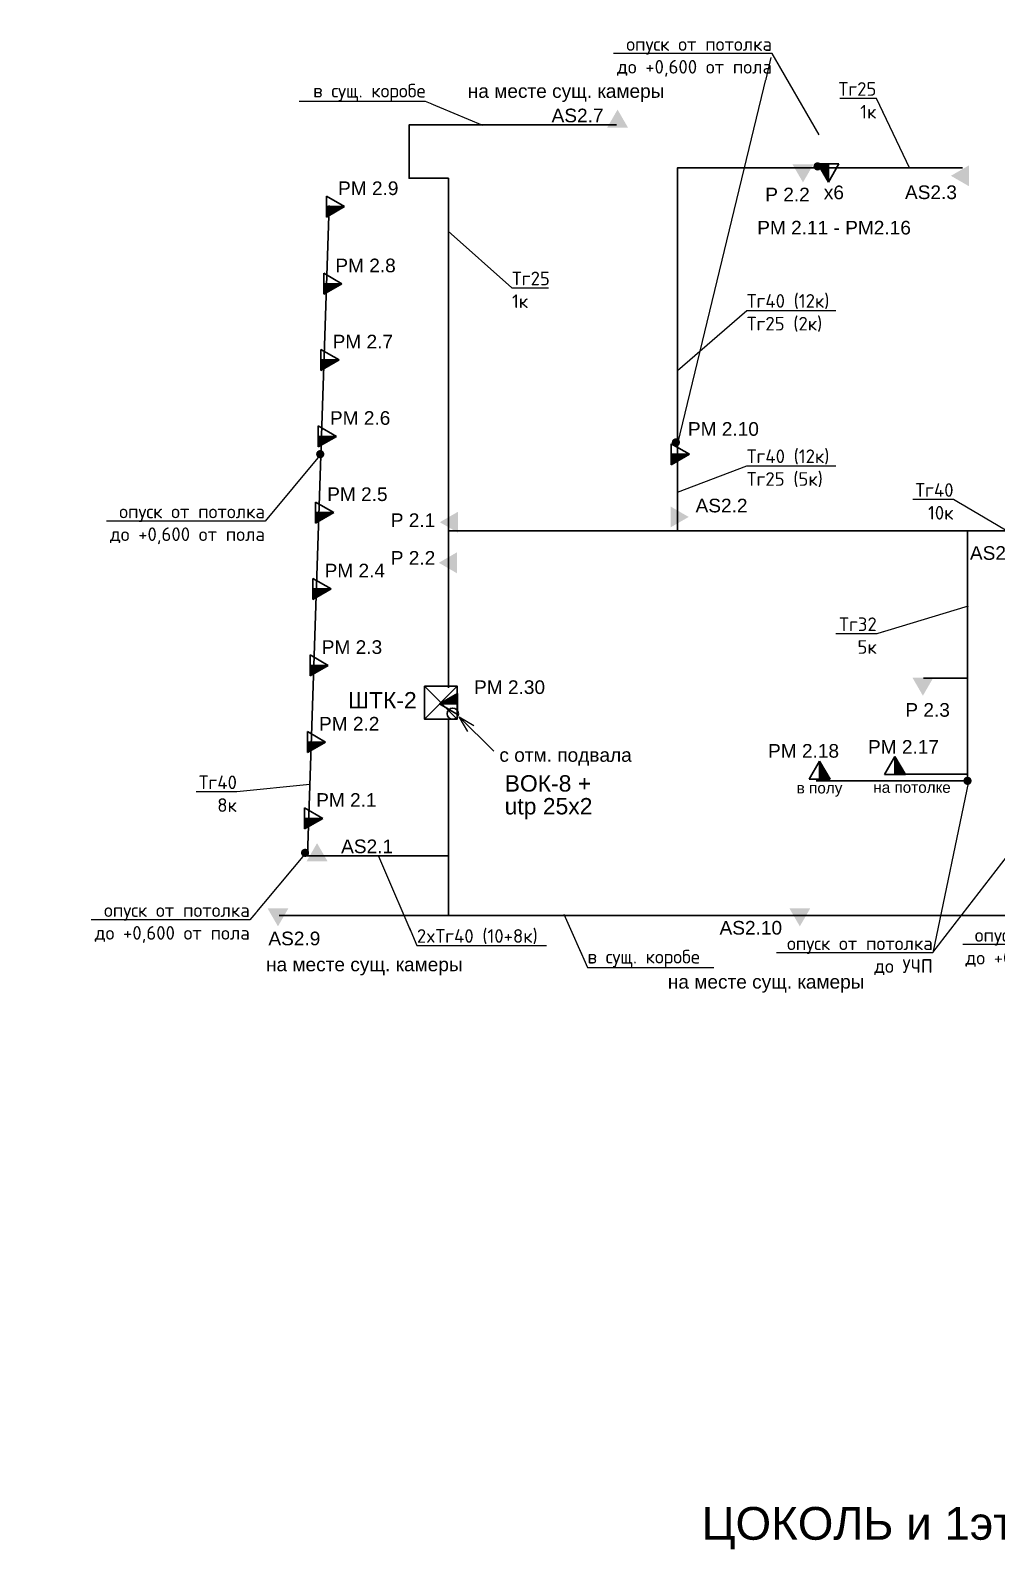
# Model space of a CAD drawing. Header units: millimetres. Extents: x -27047 to 133440, y -13043 to 16095.
# Drawn here: x 63752 to 81448, y -11737 to 16095 of the extents above; entities that cross this region are included whole.
import ezdxf
from ezdxf import colors
from ezdxf.entities.mleader import LeaderData, LeaderLine
from ezdxf.math import Vec2, Vec3

# ---------------------------------------------------------------- set-up
doc = ezdxf.new("R2010")
doc.units = ezdxf.units.MM
doc.layers.add('_непечать', color=5, linetype='Continuous', plot=False)
doc.layers.add('_СКС', color=6, linetype='Continuous')
doc.layers.add('_СКС трасса', color=6, linetype='Continuous', lineweight=30)
doc.styles.add('ISOCPEUR', font='isocpeur.ttf', dxfattribs={"height": 250})
doc.styles.get("Standard").update_dxf_attribs({"font": 'arial.ttf'})
doc.dimstyles.new('ISO-25', dxfattribs={"dimtxt": 2.5, "dimasz": 2.5, "dimexe": 1.25, "dimexo": 0.625, "dimtad": 1, "dimtxsty": 'Standard', "dimcen": 2.5, "dimadec": 0, "dimazin": 0, "dimtfac": 1, "dimtmove": 0, "dimatfit": 3, "dimfxl": 1, "dimarcsym": 0})

# ---------------------------------------------------------------- blocks, each defined once
blk = doc.blocks.new('sks1')
at = {"layer": '_СКС'}
h = blk.add_hatch(color=150, dxfattribs=at)
h.dxf.hatch_style = 1
h.paths.add_polyline_path([(-0.1151990099791043, -0.7485228921834866), (-2.039952906926472, -4.081899284607666), (1.809212677761836, -4.082096859184698)])
blk = doc.blocks.new('sks3')
at = {"layer": '_СКС'}
h = blk.add_hatch(color=6, dxfattribs=at)
h.dxf.hatch_style = 1
h.paths.add_polyline_path([(0.04795374247939392, -0.7508990589060544), (0.04608453439991322, -4.083727402572833), (1.972365430220334, -4.084473025907267)])
at = {"layer": '_СКС', "lineweight": 30}
for p, q in [((-1.880423475915756, -4.083727402572833), (0.04793256054214297, -0.7509189603777655)), ((0.04793256054214297, -0.7509189603777655), (0.04608453439991322, -4.083727402572833)), ((0.04793256054214297, -0.7509189603777655), (1.972592544715582, -4.083727402572833)), ((1.972592544715582, -4.083727402572833), (-1.880423475915756, -4.083727402572833))]:
    blk.add_line(p, q, dxfattribs=at)
blk = doc.blocks.new('sks2')
at = {"layer": '_СКС'}
h = blk.add_hatch(color=1, dxfattribs=at)
h.dxf.hatch_style = 1
h.paths.add_polyline_path([(-0.1121099212999148, -0.7500827182481457), (-2.036863818247283, -4.083459110672325), (1.812301766441025, -4.083656685249357)])
blk = doc.blocks.new('sks4')
at = {"layer": '_СКС'}
h = blk.add_hatch(color=86, dxfattribs=at)
h.dxf.hatch_style = 1
h.paths.add_polyline_path([(-4.332938257872229, 333.888701115241), (-196.808327952609, 0.5510618728230838), (188.1082305162217, 0.5313044151207578)])

msp = doc.modelspace()

# ---------------------------------------------------------------- linework, layer by layer
at = {"color": 6, "lineweight": 30}
for p, q in [((71568.84209897183, 3478.340363586671), (70968.84209897183, 4078.340363586671)), ((70968.84209897183, 3478.340363586671), (71568.84209897183, 4078.340363586671))]:
    msp.add_line(p, q, dxfattribs=at)
msp.add_lwpolyline([(70968.84209897183, 4078.340363586671), (71568.84209897183, 4078.340363586671), (71568.84209897183, 3478.340363586671), (70968.84209897183, 3478.340363586671)], close=True, dxfattribs=at)
at = {"layer": '_СКС', "color": 1, "const_width": 75}
for points in [[(78131.40714287054, 13602.66679543446, 1), (78206.40714287054, 13602.66679543446, 1)], [(75536.5229446654, 8546.776168559969, 1), (75611.5229446654, 8546.776168559969, 1)], [(80877.8010404337, 2347.112966751069, 1), (80952.8010404337, 2347.112966751069, 1)]]:
    msp.add_lwpolyline(points, format="xyb", close=True, dxfattribs=at)
at = {"layer": '_СКС трасса'}
for p, q in [((80108.4639425443, 4227.226696957136), (80915.3010404337, 4227.226696957136)), ((79584.3370827628, 2470.069226553547), (80915.3010404337, 2470.069226553547))]:
    msp.add_line(p, q, dxfattribs=at)
for points in [[(71406.49513929524, 4052.371627370943), (71406.49513929524, 6927.487181779288), (75603.8017194285, 6927.487181779288), (75603.8017194285, 13578.80695060376), (80820.54431701638, 13578.80695060376)], [(71406.49513929524, 4052.371627370943), (71406.49513929524, 6927.487181779288), (82025.46978108975, 6927.487181779288), (82025.46978108975, 13485.56564073148), (87522.8009971563, 13485.56564073148)], [(71408.67901627411, 3477.10516164414), (71408.67901627411, 970.7856112368463), (68824.45037459204, 970.7856112368463), (69224.92087321944, 12887.96723619752)], [(80915.3010404337, 6927.487181779288), (80915.3010404337, 4148.825711578218), (80915.3010404337, 4148.825711578218), (80915.3010404337, 2347.112966751069), (78144.56952435011, 2347.112966751069)]]:
    msp.add_lwpolyline(points, dxfattribs=at)
at = {"layer": '_СКС трасса', "color": 4}
msp.add_circle((71487.1032140769, 3576.794113576063), 102.8025601338642, dxfattribs=at)

# ---------------------------------------------------------------- block references
at = {"layer": '_СКС'}
for name, p, xscale, yscale, zscale, rotation in [('sks2', (77890.22143755955, 13234.07837146068), 100, 100, 100, 180), ('sks1', (80991.58732493238, 13682.16662097409), 99.99999999999997, 99.99999999999997, 99.99999999999997, 330.0191191523537), ('sks3', (69581.70030891696, 12871.38624139256, 0.05738205249696078), 100, 100, 100, 270), ('sks3', (69531.92001426719, 11456.97075911842, 0.05738205249696078), 100, 100, 100, 270), ('sks3', (69482.33894119108, 10062.27843522488, 0.05738205249696078), 100, 100, 100, 270), ('sks3', (75898.26423258158, 8335.165550932323, 0.05738205249696078), 100, 100, 100, 270), ('sks2', (71175.87869004348, 7095.824846174597), 100, 100, 100, 89.99999999999999), ('sks1', (75428.08571778217, 6929.555442685005), 99.99999999999996, 99.99999999999996, 99.99999999999996, 150.0191191523537), ('sks3', (69335.44518838344, 5867.143277714471, 0.05738205249696078), 100, 100, 100, 270), ('sks3', (69283.08442531816, 4465.640482285851, 0.05738205249696078), 100, 100, 100, 270), ('sks2', (80086.65575893057, 3830.915060095795), 100, 100, 100, 180), ('sks3', (71167.01042132781, 3751.619555891288), 100, 100, 100, 90), ('sks3', (69232.36998541512, 3061.579487250279, 0.05738205249696078), 100, 100, 100, 270)]:
    msp.add_blockref(name, p, dxfattribs=dict(at, xscale=xscale, yscale=yscale, zscale=zscale, rotation=rotation))
at = {"layer": '_СКС', "rotation": 90}
msp.add_blockref('sks4', (71565.79559685179, 6345.830890867394), dxfattribs=at)

# ---------------------------------------------------------------- texts
at = {"layer": '_непечать', "color": 150}
msp.add_text('ЦОКОЛЬ и 1эт - натяжной потолок, в гофре. Опуск в ПВХ', height=600, dxfattribs=at).set_placement((76046.42564034264, -11555.58695517525))
at = {"layer": '_СКС'}
for s, height, p in [('РМ 2.9', 250, (69386.70234657114, 13077.66338489094)), ('x6', 250, (78283.3626276014, 13001.46948574058)), ('РМ 2.11 - РМ2.16', 250, (77063.6412276642, 12355.66108722705)), ('РМ 2.8', 250, (69336.92205192137, 11663.2479026168)), ('РМ 2.7', 250, (69287.34097884526, 10268.55557872326)), ('РМ 2.6', 250, (69237.93951892026, 8868.747767142544)), ('РМ 2.10', 250, (75794.19676354859, 8668.054543368897)), ('РМ 2.5', 250, (69187.50900897675, 7473.082844289253)), ('РМ 2.4', 250, (69140.44722603762, 6073.420421212853)), ('РМ 2.3', 250, (69088.08646297234, 4671.917625784234)), ('РМ 2.30', 250, (71877.37244617846, 3937.969203328918)), ('ШТК-2', 300, (69569.75890663965, 3673.412169308838)), ('РМ 2.2', 250, (69037.3720230693, 3267.856630748662)), ('РМ 2.17', 250, (79092.24929561076, 2843.57289466486)), ('РМ 2.18', 250, (77261.73456733354, 2771.145550813701)), ('в полу', 200, (77787.6284570269, 2116.178294203157)), ('на потолке', 200, (79189.6948998904, 2127.478777998302)), ('РМ 2.1', 250, (68985.79324389773, 1871.022674937616))]:
    msp.add_text(s, height=height, dxfattribs=at).set_placement(p)
at = {"layer": '_СКС', "color": 1}
for s, p in [('Р 2.2', (77210.43435930915, 12962.88266488034)), ('Р 2.1', (70351.81400053081, 6996.836488380475)), ('Р 2.3', (79776.34050554305, 3521.232767150039))]:
    msp.add_text(s, height=250, dxfattribs=at).set_placement(p)
at = {"layer": '_СКС', "color": 150}
for s, p in [('AS2.3', (79769.62202363694, 13003.94748307078)), ('AS2.2', (75934.5368539227, 7264.625015743135)), ('AS2.4', (80959.470719047, 6395.593741895515)), ('AS2.1', (69442.76773860096, 1021.578620029613)), ('на месте сущ. камеры', (68066.83740438183, -1141.510283090174))]:
    msp.add_text(s, height=250, dxfattribs=at).set_placement(p)
at = {"layer": '_СКС', "color": 86}
msp.add_text('Р 2.2', height=250, dxfattribs=at).set_placement((70351.81400053081, 6306.231865869398))
at = {"layer": '_СКС', "color": 4}
for s, p in [('ВОК-8 +', (72438.09192324965, 2150.21449980652)), ('utp 25x2', (72438.09192324965, 1732.046169542708))]:
    msp.add_text(s, height=300, dxfattribs=at).set_placement(p)
at = {"layer": '_СКС трасса', "color": 4}
msp.add_text('с отм. подвала', height=250, dxfattribs=at).set_placement((72341.32145416389, 2696.018039908506))

# ---------------------------------------------------------------- leaders
at = {"layer": '_СКС', "color": 1}
ml = msp.add_multileader_mtext('Standard', dxfattribs=at)
ml.set_content('опуск от потолка\\Pдо +0,600 от пола', color=1, style='ISOCPEUR')
ml.set_leader_properties()
ml.build(insert=Vec2(0, 0))
ml.multileader.update_dxf_attribs({"text_left_attachment_type": 6, "text_right_attachment_type": 6, "dogleg_length": 0, "arrow_head_size": 0.8})
ctx = ml.context
ctx.base_point, ctx.char_height, ctx.arrow_head_size, ctx.landing_gap_size, ctx.plane_origin, ctx.plane_x_axis, ctx.plane_y_axis = Vec3(74498.02460981488, 15669.59387339755), 250, 0.8, 0.4, Vec3(96047.12919625238, 13171.05826806724), Vec3(0.9999999996621628, -2.599374085431353e-05), Vec3(2.599374085431353e-05, 0.9999999996621628)
ctx.left_attachment, ctx.right_attachment, ctx.text_align_type = 6, 6, 2
notes = []
notes.append((ctx, [(1, (1, 1, 0), (77336.324608856, 15669.52009536289), (-0.9999999996621628, 2.599374085431353e-05), 0, [(0, [(78198.5710131788, 14181.69154053941)], 0, [])])]))
ctx.mtext.insert, ctx.mtext.text_direction, ctx.mtext.rotation, ctx.mtext.width, ctx.mtext.defined_height, ctx.mtext.alignment, ctx.mtext.flow_direction = Vec3(77335.93240697839, 15969.52010565903), Vec3(0.9999999996621628, -2.599374085431353e-05), 6.283159313438729, 3894.389389763729, 165.7694360820859, 3, 5
ctx.mtext.has_bg_fill, ctx.mtext.bg_color, ctx.mtext.bg_scale_factor, ctx.mtext.bg_transparency, ctx.mtext.use_window_bg_color = 1, -1027028792, 1.5, 0, 1
at = {"layer": '_СКС трасса', "color": 4}
msp.add_leader([(71603.50307142666, 3518.16585036584), (72237.52372477572, 2887.984953429594)], dimstyle='ISO-25', override={"dimasz": 300, "dimgap": 0.625, "dimtad": 0, "dimldrblk": 'Open30'}, dxfattribs=at)
for ctx, leaders in notes:
    for number, flags, end, landing, length, lines in leaders:
        leader = LeaderData()
        leader.index, (leader.has_last_leader_line, leader.has_dogleg_vector, leader.attachment_direction) = number, flags
        leader.last_leader_point, leader.dogleg_vector, leader.dogleg_length = Vec3(end), Vec3(landing), length
        for number, points, colour, breaks in lines:
            line = LeaderLine()
            line.index, line.vertices, line.color, line.breaks = number, Vec3.list(points), colors.encode_raw_color(colour), breaks
            leader.lines.append(line)
        ctx.leaders.append(leader)

# ---------------------------------------------------------------- next in the draw order: linework, layer by layer
at = {"layer": '_СКС', "color": 1}
msp.add_line((75607.82851399673, 8525.077017889242), (77321.44754354056, 15595.43877143896), dxfattribs=at)
at = {"layer": '_СКС трасса'}
msp.add_lwpolyline([(71406.49513929524, 6927.487181779288), (71406.49513929524, 13385.42769482578), (70687.05894046812, 13385.42769482578), (70687.05894046812, 14364.30777803957), (74488.2212157154, 14364.30777803957)], dxfattribs=at)

# ---------------------------------------------------------------- next in the draw order: block references
at = {"layer": '_СКС', "xscale": 100, "yscale": 100, "zscale": 100}
msp.add_blockref('sks1', (74517.3454442562, 14718.79750315707), dxfattribs=at)

# ---------------------------------------------------------------- next in the draw order: texts
at = {"layer": '_СКС', "color": 150}
msp.add_text('AS2.7', height=250, dxfattribs=at).set_placement((73297.65899252548, 14410.79153062141))

# ---------------------------------------------------------------- next in the draw order: leaders
at = {"layer": '_СКС'}
ml = msp.add_multileader_mtext('Standard', dxfattribs=at)
ml.set_content('Тг25\\P1к', color=256, style='ISOCPEUR')
ml.set_leader_properties()
ml.build(insert=Vec2(0, 0))
ml.multileader.update_dxf_attribs({"text_left_attachment_type": 6, "text_right_attachment_type": 6, "dogleg_length": 0, "arrow_head_size": 0.8})
ctx = ml.context
ctx.base_point, ctx.char_height, ctx.arrow_head_size, ctx.landing_gap_size, ctx.plane_origin, ctx.plane_x_axis, ctx.plane_y_axis = Vec3(78570.58481533529, 14846.44476622745), 250, 0.8, 0.4, Vec3(100119.6894017728, 12347.90916089713), Vec3(0.9999999996621628, -2.599374085431353e-05), Vec3(2.599374085431353e-05, 0.9999999996621628)
ctx.left_attachment, ctx.right_attachment, ctx.text_align_type = 6, 6, 2
notes = []
notes.append((ctx, [(1, (1, 1, 0), (79246.38481510697, 14846.42719965738), (-0.9999999996621628, 2.599374085431353e-05), 0, [(0, [(79856.8118319363, 13560.99451960009)], 0, [])])]))
ctx.mtext.insert, ctx.mtext.text_direction, ctx.mtext.rotation, ctx.mtext.width, ctx.mtext.defined_height, ctx.mtext.alignment, ctx.mtext.flow_direction = Vec3(79245.99261322936, 15146.42720995352), Vec3(0.9999999996621628, -2.599374085431353e-05), 6.283159313438729, 664.2262184897099, 165.8650653385887, 3, 5
ctx.mtext.has_bg_fill, ctx.mtext.bg_color, ctx.mtext.bg_scale_factor, ctx.mtext.bg_transparency, ctx.mtext.use_window_bg_color = 1, -1027028792, 1.5, 0, 1
at = {"layer": '_СКС', "color": 1}
ml = msp.add_multileader_mtext('Standard', dxfattribs=at)
ml.set_content('опуск от потолка\\Pдо +0,600 от пола', color=1, style='ISOCPEUR')
ml.set_leader_properties()
ml.build(insert=Vec2(0, 0))
ml.multileader.update_dxf_attribs({"text_left_attachment_type": 6, "text_right_attachment_type": 6, "dogleg_length": 0, "arrow_head_size": 0.8})
ctx = ml.context
ctx.base_point, ctx.char_height, ctx.arrow_head_size, ctx.landing_gap_size, ctx.plane_origin, ctx.plane_x_axis, ctx.plane_y_axis = Vec3(65211.16615750566, 7106.738891846492), 250, 0.8, 0.4, Vec3(86760.27074394317, 4608.203286516175), Vec3(0.9999999996621628, -2.599374085431353e-05), Vec3(2.599374085431353e-05, 0.9999999996621628)
ctx.left_attachment, ctx.right_attachment, ctx.text_align_type = 6, 6, 2
notes.append((ctx, [(1, (1, 1, 0), (68049.46615654678, 7106.665113811825), (-0.9999999996621628, 2.599374085431353e-05), 0, [(0, [(69080.31286261708, 8337.283281858254)], 0, [])])]))
ctx.mtext.insert, ctx.mtext.text_direction, ctx.mtext.rotation, ctx.mtext.width, ctx.mtext.defined_height, ctx.mtext.alignment, ctx.mtext.flow_direction = Vec3(68049.07395466918, 7406.66512410797), Vec3(0.9999999996621628, -2.599374085431353e-05), 6.283159313438729, 3894.389389763729, 165.7694360820859, 3, 5
ctx.mtext.has_bg_fill, ctx.mtext.bg_color, ctx.mtext.bg_scale_factor, ctx.mtext.bg_transparency, ctx.mtext.use_window_bg_color = 1, -1027028792, 1.5, 0, 1
at = {"layer": '_СКС'}
ml = msp.add_multileader_mtext('Standard', dxfattribs=at)
ml.set_content('Тг40\\P10к', color=256, style='ISOCPEUR')
ml.set_leader_properties()
ml.build(insert=Vec2(0, 0))
ml.multileader.update_dxf_attribs({"text_left_attachment_type": 6, "text_right_attachment_type": 6, "dogleg_length": 0, "arrow_head_size": 0.8})
ctx = ml.context
ctx.base_point, ctx.char_height, ctx.arrow_head_size, ctx.landing_gap_size, ctx.plane_origin, ctx.plane_x_axis, ctx.plane_y_axis = Vec3(79958.49952913579, 7499.46170590995), 250, 0.8, 0.4, Vec3(100807.6037075918, 4985.239822457131), Vec3(0.9999999996621628, -2.599374085431353e-05), Vec3(2.599374085431353e-05, 0.9999999996621628)
ctx.left_attachment, ctx.right_attachment, ctx.text_align_type = 6, 6, 2
notes.append((ctx, [(1, (1, 1, 0), (80659.29952889904, 7499.44348949636), (-0.9999999996621628, 2.599374085431353e-05), 0, [(0, [(82065.58594165312, 6666.940999727172)], 0, [])])]))
ctx.mtext.insert, ctx.mtext.text_direction, ctx.mtext.rotation, ctx.mtext.width, ctx.mtext.defined_height, ctx.mtext.alignment, ctx.mtext.flow_direction = Vec3(80658.90732702143, 7799.443499792505), Vec3(0.9999999996621628, -2.599374085431353e-05), 6.283159313438729, 1069.225639605262, 181.5695390849948, 3, 5
ctx.mtext.has_bg_fill, ctx.mtext.bg_color, ctx.mtext.bg_scale_factor, ctx.mtext.bg_transparency, ctx.mtext.use_window_bg_color = 1, -1027028792, 1.5, 0, 1
ml = msp.add_multileader_mtext('Standard', dxfattribs=at)
ml.set_content('Тг40\\P8к', color=256, style='ISOCPEUR')
ml.set_leader_properties()
ml.build(insert=Vec2(0, 0))
ml.multileader.update_dxf_attribs({"text_left_attachment_type": 6, "text_right_attachment_type": 6, "dogleg_length": 0, "arrow_head_size": 0.8})
ctx = ml.context
ctx.base_point, ctx.char_height, ctx.arrow_head_size, ctx.landing_gap_size, ctx.plane_origin, ctx.plane_x_axis, ctx.plane_y_axis = Vec3(66833.96411541224, 2144.587952206125), 250, 0.8, 0.4, Vec3(87683.06829435658, -369.6151435545826), Vec3(0.9999999996621628, -2.599374085431353e-05), Vec3(2.599374085431353e-05, 0.9999999996621628)
ctx.left_attachment, ctx.right_attachment, ctx.text_align_type = 6, 6, 2
notes.append((ctx, [(1, (1, 1, 0), (67534.76411517548, 2144.569735792534), (-0.9999999996621628, 2.599374085431353e-05), 0, [(0, [(68867.5796998188, 2279.651347323495)], 0, [])])]))
ctx.mtext.insert, ctx.mtext.text_direction, ctx.mtext.rotation, ctx.mtext.width, ctx.mtext.defined_height, ctx.mtext.alignment, ctx.mtext.flow_direction = Vec3(67534.37191329787, 2444.569746088679), Vec3(0.9999999996621628, -2.599374085431353e-05), 6.283159313438729, 1501.131252449878, 181.5507513928754, 3, 5
ctx.mtext.has_bg_fill, ctx.mtext.bg_color, ctx.mtext.bg_scale_factor, ctx.mtext.bg_transparency, ctx.mtext.use_window_bg_color = 1, -1027028792, 1.5, 0, 1
at = {"layer": '_СКС', "color": 1}
ml = msp.add_multileader_mtext('Standard', dxfattribs=at)
ml.set_content('опуск от потолка\\Pдо УЧП', color=1, style='ISOCPEUR')
ml.set_leader_properties()
ml.build(insert=Vec2(0, 0))
ml.multileader.update_dxf_attribs({"text_left_attachment_type": 6, "text_right_attachment_type": 6, "dogleg_length": 0, "arrow_head_size": 0.8})
ctx = ml.context
ctx.base_point, ctx.char_height, ctx.arrow_head_size, ctx.landing_gap_size, ctx.plane_origin, ctx.plane_x_axis, ctx.plane_y_axis = Vec3(77480.2099637243, -804.6767551589468), 250, 0.8, 0.4, Vec3(99029.31563144342, -3261.614592419644), Vec3(0.9999999996621628, -2.599374085431353e-05), Vec3(2.599374085431353e-05, 0.9999999996621628)
ctx.left_attachment, ctx.right_attachment, ctx.text_align_type = 6, 6, 2
notes.append((ctx, [(1, (1, 1, 0), (80281.00996277807, -804.7495584283315), (-0.9999999996621628, 2.599374085431353e-05), 0, [(0, [(80934.48738851654, 2336.388090961264)], 0, [])])]))
ctx.mtext.insert, ctx.mtext.text_direction, ctx.mtext.rotation, ctx.mtext.width, ctx.mtext.defined_height, ctx.mtext.alignment, ctx.mtext.flow_direction = Vec3(80280.61776090047, -504.7495481321863), Vec3(0.9999999996621628, -2.599374085431353e-05), 6.283159313438729, 2836.142789452273, 124.1716679984115, 3, 5
ctx.mtext.has_bg_fill, ctx.mtext.bg_color, ctx.mtext.bg_scale_factor, ctx.mtext.bg_transparency, ctx.mtext.use_window_bg_color = 1, -1027028792, 1.5, 0, 1
ml = msp.add_multileader_mtext('Standard', dxfattribs=at)
ml.set_content('опуск от потолка\\Pдо +0,600 от пола', color=1, style='ISOCPEUR')
ml.set_leader_properties()
ml.build(insert=Vec2(0, 0))
ml.multileader.update_dxf_attribs({"text_left_attachment_type": 6, "text_right_attachment_type": 6, "dogleg_length": 0, "arrow_head_size": 0.8})
ctx = ml.context
ctx.base_point, ctx.char_height, ctx.arrow_head_size, ctx.landing_gap_size, ctx.plane_origin, ctx.plane_x_axis, ctx.plane_y_axis = Vec3(64933.34083738302, -196.6477902731362), 250, 0.8, 0.4, Vec3(86482.44542382052, -2695.183395603453), Vec3(0.9999999996621628, -2.599374085431353e-05), Vec3(2.599374085431353e-05, 0.9999999996621628)
ctx.left_attachment, ctx.right_attachment, ctx.text_align_type = 6, 6, 2
notes.append((ctx, [(1, (1, 1, 0), (67771.64083642414, -196.721568307803), (-0.9999999996621628, 2.599374085431353e-05), 0, [(0, [(68802.48754249443, 1033.896599738626)], 0, [])])]))
ctx.mtext.insert, ctx.mtext.text_direction, ctx.mtext.rotation, ctx.mtext.width, ctx.mtext.defined_height, ctx.mtext.alignment, ctx.mtext.flow_direction = Vec3(67771.24863454653, 103.2784419883423), Vec3(0.9999999996621628, -2.599374085431353e-05), 6.283159313438729, 3894.389389763729, 165.7694360820859, 3, 5
ctx.mtext.has_bg_fill, ctx.mtext.bg_color, ctx.mtext.bg_scale_factor, ctx.mtext.bg_transparency, ctx.mtext.use_window_bg_color = 1, -1027028792, 1.5, 0, 1
at = {"layer": '_СКС'}
ml = msp.add_multileader_mtext('Standard', dxfattribs=at)
ml.set_content('2xТг40 (10+8к)', color=256, style='ISOCPEUR')
ml.set_leader_properties()
ml.build(insert=Vec2(0, 0))
ml.multileader.update_dxf_attribs({"text_left_attachment_type": 6, "text_right_attachment_type": 6, "dogleg_length": 0, "arrow_head_size": 0.8})
ctx = ml.context
ctx.base_point, ctx.char_height, ctx.arrow_head_size, ctx.landing_gap_size, ctx.plane_origin, ctx.plane_x_axis, ctx.plane_y_axis = Vec3(70829.43853574636, -670.221045963146), 250, 0.8, 0.4, Vec3(92378.54312218388, -3168.756651293464), Vec3(0.9999999996621628, -2.599374085431353e-05), Vec3(2.599374085431353e-05, 0.9999999996621628)
ctx.left_attachment, ctx.right_attachment = 6, 6
notes.append((ctx, [(0, (1, 1, 0), (70829.43853574636, -670.221045963146), (0.9999999996621628, -2.599374085431353e-05), 0, [(0, [(70130.0799476821, 968.2150092323427)], 0, [])])]))
ctx.mtext.insert, ctx.mtext.text_direction, ctx.mtext.rotation, ctx.mtext.width, ctx.mtext.defined_height, ctx.mtext.flow_direction = Vec3(70829.84633386848, -370.2210564619935), Vec3(0.9999999996621628, -2.599374085431353e-05), 6.283159313438729, 2406.444718836478, 165.8650653385887, 5
ctx.mtext.has_bg_fill, ctx.mtext.bg_color, ctx.mtext.bg_scale_factor, ctx.mtext.bg_transparency, ctx.mtext.use_window_bg_color = 1, -1027028792, 1.5, 0, 1
for ctx, leaders in notes:
    for number, flags, end, landing, length, lines in leaders:
        leader = LeaderData()
        leader.index, (leader.has_last_leader_line, leader.has_dogleg_vector, leader.attachment_direction) = number, flags
        leader.last_leader_point, leader.dogleg_vector, leader.dogleg_length = Vec3(end), Vec3(landing), length
        for number, points, colour, breaks in lines:
            line = LeaderLine()
            line.index, line.vertices, line.color, line.breaks = number, Vec3.list(points), colors.encode_raw_color(colour), breaks
            leader.lines.append(line)
        ctx.leaders.append(leader)

# ---------------------------------------------------------------- next in the draw order: linework, layer by layer
at = {"layer": '_СКС', "color": 1}
msp.add_line((84570.71632090525, 4774.636095638649), (80292.02203686093, -773.3776930084568), dxfattribs=at)
at = {"layer": '_СКС', "color": 1, "const_width": 75}
for points in [[(69022.81715895014, 8331.441145524557, 1), (69097.81715895014, 8331.441145524557, 1)], [(68744.9918388275, 1028.054463404929, 1), (68819.9918388275, 1028.054463404929, 1)]]:
    msp.add_lwpolyline(points, format="xyb", close=True, dxfattribs=at)
at = {"layer": '_СКС трасса'}
msp.add_lwpolyline([(71408.67901627411, 3420.661034561577), (71408.67901627411, -118.9061832210864), (68308.79571080138, -118.9061832210864)], dxfattribs=at)

# ---------------------------------------------------------------- next in the draw order: block references
at = {"layer": '_СКС', "xscale": 100, "yscale": 100, "zscale": 100}
for name, p, rotation in [('sks3', (78371.0286001564, 13241.63666592703), 180), ('sks3', (69432.93748126608, 8662.470623644162, 0.05738205249696078), 270), ('sks3', (69382.50697132257, 7266.80570079087, 0.05738205249696078), 270), ('sks3', (69180.79120624355, 1664.745531439234, 0.05738205249696078), 270), ('sks1', (68274.52080276096, -393.9251918450027), 180), ('sks1', (77832.49838268186, -393.9251918450027), 180)]:
    msp.add_blockref(name, p, dxfattribs=dict(at, rotation=rotation))
for name, p in [('sks3', (79579.72310759776, 2868.483854501901)), ('sks3', (78200.10081160956, 2783.786211511397)), ('sks1', (69013.9198271007, 1280.062426139499))]:
    msp.add_blockref(name, p, dxfattribs=at)

# ---------------------------------------------------------------- next in the draw order: texts
at = {"layer": '_СКС', "color": 150}
for s, p in [('AS2.10', (76373.19234600657, -469.6251882362994)), ('AS2.9', (68110.89813227096, -665.63811472425))]:
    msp.add_text(s, height=250, dxfattribs=at).set_placement(p)

# ---------------------------------------------------------------- next in the draw order: leaders
at = {"layer": '_СКС'}
ml = msp.add_multileader_mtext('Standard', dxfattribs=at)
ml.set_content('в сущ. коробе', color=256, style='ISOCPEUR')
ml.set_leader_properties()
ml.build(insert=Vec2(0, 0))
ml.multileader.update_dxf_attribs({"text_left_attachment_type": 6, "text_right_attachment_type": 6, "dogleg_length": 0, "arrow_head_size": 0.8})
ctx = ml.context
ctx.base_point, ctx.char_height, ctx.arrow_head_size, ctx.landing_gap_size, ctx.plane_origin, ctx.plane_x_axis, ctx.plane_y_axis = Vec3(68863.14695327118, 14790.15624632704), 250, 0.8, 0.4, Vec3(90412.2515397087, 12291.62064099672), Vec3(0.9999999996621628, -2.599374085431353e-05), Vec3(2.599374085431353e-05, 0.9999999996621628)
ctx.left_attachment, ctx.right_attachment, ctx.text_align_type = 6, 6, 2
notes = []
notes.append((ctx, [(1, (1, 1, 0), (70988.946952553, 14790.10098883273), (-0.9999999996621628, 2.599374085431353e-05), 0, [(0, [(72041.31812231988, 14354.50237572743)], 0, [])])]))
ctx.mtext.insert, ctx.mtext.text_direction, ctx.mtext.rotation, ctx.mtext.width, ctx.mtext.defined_height, ctx.mtext.alignment, ctx.mtext.flow_direction = Vec3(70988.55540051892, 15115.10099912043), Vec3(0.9999999996621628, -2.599374085431353e-05), 6.283159313438729, 2434.012409313899, 350.9950424747299, 3, 5
ctx.mtext.has_bg_fill, ctx.mtext.bg_color, ctx.mtext.bg_scale_factor, ctx.mtext.bg_transparency, ctx.mtext.use_window_bg_color = 1, -1027028792, 1.5, 0, 1
ml = msp.add_multileader_mtext('Standard', dxfattribs=at)
ml.set_content('Тг25\\P1к', color=256, style='ISOCPEUR')
ml.set_leader_properties()
ml.build(insert=Vec2(0, 0))
ml.multileader.update_dxf_attribs({"text_left_attachment_type": 6, "text_right_attachment_type": 6, "dogleg_length": 0, "arrow_head_size": 0.8})
ctx = ml.context
ctx.base_point, ctx.char_height, ctx.arrow_head_size, ctx.landing_gap_size, ctx.plane_origin, ctx.plane_x_axis, ctx.plane_y_axis = Vec3(72572.12420884457, 11375.62615850616), 250, 0.8, 0.4, Vec3(94121.22879528208, 8877.090553175842), Vec3(0.9999999996621628, -2.599374085431353e-05), Vec3(2.599374085431353e-05, 0.9999999996621628)
ctx.left_attachment, ctx.right_attachment = 6, 6
notes.append((ctx, [(0, (1, 1, 0), (72572.12420884457, 11375.62615850616), (0.9999999996621628, -2.599374085431353e-05), 0, [(0, [(71402.17595656717, 12418.1221833301)], 0, [])])]))
ctx.mtext.insert, ctx.mtext.text_direction, ctx.mtext.rotation, ctx.mtext.width, ctx.mtext.defined_height, ctx.mtext.flow_direction = Vec3(72572.53200696669, 11675.62614800731), Vec3(0.9999999996621628, -2.599374085431353e-05), 6.283159313438729, 664.2262184897099, 165.8650653385887, 5
ctx.mtext.has_bg_fill, ctx.mtext.bg_color, ctx.mtext.bg_scale_factor, ctx.mtext.bg_transparency, ctx.mtext.use_window_bg_color = 1, -1027028792, 1.5, 0, 1
ml = msp.add_multileader_mtext('Standard', dxfattribs=at)
ml.set_content('Тг40 (12к)\\PТг25 (2к)', color=256, style='ISOCPEUR')
ml.set_leader_properties()
ml.build(insert=Vec2(0, 0))
ml.multileader.update_dxf_attribs({"text_left_attachment_type": 6, "text_right_attachment_type": 6, "dogleg_length": 0, "arrow_head_size": 0.8})
ctx = ml.context
ctx.base_point, ctx.char_height, ctx.arrow_head_size, ctx.landing_gap_size, ctx.plane_origin, ctx.plane_x_axis, ctx.plane_y_axis = Vec3(76871.92606262554, 10963.78750613495), 250, 0.8, 0.4, Vec3(98421.03064906306, 8465.25190080463), Vec3(0.9999999996621628, -2.599374085431353e-05), Vec3(2.599374085431353e-05, 0.9999999996621628)
ctx.left_attachment, ctx.right_attachment = 6, 6
notes.append((ctx, [(0, (1, 1, 0), (76871.92606262554, 10963.78750613495), (0.9999999996621628, -2.599374085431353e-05), 0, [(0, [(75602.25966083427, 9861.373448162194)], 0, [])])]))
ctx.mtext.insert, ctx.mtext.text_direction, ctx.mtext.rotation, ctx.mtext.width, ctx.mtext.defined_height, ctx.mtext.flow_direction = Vec3(76872.33386074766, 11263.7874956361), Vec3(0.9999999996621628, -2.599374085431353e-05), 6.283159313438729, 1639.527550768898, 165.8650653385887, 5
ctx.mtext.has_bg_fill, ctx.mtext.bg_color, ctx.mtext.bg_scale_factor, ctx.mtext.bg_transparency, ctx.mtext.use_window_bg_color = 1, -1027028792, 1.5, 0, 1
ml = msp.add_multileader_mtext('Standard', dxfattribs=at)
ml.set_content('Тг40 (12к)\\PТг25 (5к)', color=256, style='ISOCPEUR')
ml.set_leader_properties()
ml.build(insert=Vec2(0, 0))
ml.multileader.update_dxf_attribs({"text_left_attachment_type": 6, "text_right_attachment_type": 6, "dogleg_length": 0, "arrow_head_size": 0.8})
ctx = ml.context
ctx.base_point, ctx.char_height, ctx.arrow_head_size, ctx.landing_gap_size, ctx.plane_origin, ctx.plane_x_axis, ctx.plane_y_axis = Vec3(76871.92606262554, 8118.080317150278), 250, 0.8, 0.4, Vec3(98421.03064906306, 5619.544711819959), Vec3(0.9999999996621628, -2.599374085431353e-05), Vec3(2.599374085431353e-05, 0.9999999996621628)
ctx.left_attachment, ctx.right_attachment = 6, 6
notes.append((ctx, [(0, (1, 1, 0), (76871.92606262554, 8118.080317150278), (0.9999999996621628, -2.599374085431353e-05), 0, [(0, [(75602.25966083427, 7635.523310663935)], 0, [])])]))
ctx.mtext.insert, ctx.mtext.text_direction, ctx.mtext.rotation, ctx.mtext.width, ctx.mtext.defined_height, ctx.mtext.flow_direction = Vec3(76872.33386074766, 8418.08030665143), Vec3(0.9999999996621628, -2.599374085431353e-05), 6.283159313438729, 1639.527550768898, 165.8650653385887, 5
ctx.mtext.has_bg_fill, ctx.mtext.bg_color, ctx.mtext.bg_scale_factor, ctx.mtext.bg_transparency, ctx.mtext.use_window_bg_color = 1, -1027028792, 1.5, 0, 1
for ctx, leaders in notes:
    for number, flags, end, landing, length, lines in leaders:
        leader = LeaderData()
        leader.index, (leader.has_last_leader_line, leader.has_dogleg_vector, leader.attachment_direction) = number, flags
        leader.last_leader_point, leader.dogleg_vector, leader.dogleg_length = Vec3(end), Vec3(landing), length
        for number, points, colour, breaks in lines:
            line = LeaderLine()
            line.index, line.vertices, line.color, line.breaks = number, Vec3.list(points), colors.encode_raw_color(colour), breaks
            leader.lines.append(line)
        ctx.leaders.append(leader)

# ---------------------------------------------------------------- next in the draw order: texts
at = {"layer": '_СКС', "color": 150}
msp.add_text('на месте сущ. камеры', height=250, dxfattribs=at).set_placement((71762.82299763273, 14858.66245321205))

# ---------------------------------------------------------------- next in the draw order: leaders
at = {"layer": '_СКС'}
ml = msp.add_multileader_mtext('Standard', dxfattribs=at)
ml.set_content('Тг32\\P5к', color=256, style='ISOCPEUR')
ml.set_leader_properties()
ml.build(insert=Vec2(0, 0))
ml.multileader.update_dxf_attribs({"text_left_attachment_type": 6, "text_right_attachment_type": 6, "dogleg_length": 0, "arrow_head_size": 0.8})
ctx = ml.context
ctx.base_point, ctx.char_height, ctx.arrow_head_size, ctx.landing_gap_size, ctx.plane_origin, ctx.plane_x_axis, ctx.plane_y_axis = Vec3(78577.62152946208, 5040.357208022584), 250, 0.8, 0.4, Vec3(99401.72570841486, 2526.154762105399), Vec3(0.9999999996621628, -2.599374085431353e-05), Vec3(2.599374085431353e-05, 0.9999999996621628)
ctx.left_attachment, ctx.right_attachment, ctx.text_align_type = 6, 6, 2
notes = []
notes.append((ctx, [(1, (1, 1, 0), (79253.42152923376, 5040.339641452515), (-0.9999999996621628, 2.599374085431353e-05), 0, [(0, [(80930.40665187669, 5544.651885361935)], 0, [])])]))
ctx.mtext.insert, ctx.mtext.text_direction, ctx.mtext.rotation, ctx.mtext.width, ctx.mtext.defined_height, ctx.mtext.alignment, ctx.mtext.flow_direction = Vec3(79253.02932735615, 5340.33965174866), Vec3(0.9999999996621628, -2.599374085431353e-05), 6.283159313438729, 852.3508916692543, 181.5507513928754, 3, 5
ctx.mtext.has_bg_fill, ctx.mtext.bg_color, ctx.mtext.bg_scale_factor, ctx.mtext.bg_transparency, ctx.mtext.use_window_bg_color = 1, -1027028792, 1.5, 0, 1
at = {"layer": '_СКС', "color": 1}
ml = msp.add_multileader_mtext('Standard', dxfattribs=at)
ml.set_content('опуск от потолка\\Pдо +0,600 от пола', color=1, style='ISOCPEUR')
ml.set_leader_properties()
ml.build(insert=Vec2(0, 0))
ml.multileader.update_dxf_attribs({"text_left_attachment_type": 6, "text_right_attachment_type": 6, "dogleg_length": 0, "arrow_head_size": 0.8})
ctx = ml.context
ctx.base_point, ctx.char_height, ctx.arrow_head_size, ctx.landing_gap_size, ctx.plane_origin, ctx.plane_x_axis, ctx.plane_y_axis = Vec3(80880.31659923308, -651.8560826717003), 250, 0.8, 0.4, Vec3(102429.4211856706, -3150.391688002017), Vec3(0.9999999996621628, -2.599374085431353e-05), Vec3(2.599374085431353e-05, 0.9999999996621628)
ctx.left_attachment, ctx.right_attachment, ctx.text_align_type = 6, 6, 2
notes.append((ctx, [(1, (1, 1, 0), (83718.6165982742, -651.9298607063671), (-0.9999999996621628, 2.599374085431353e-05), 0, [(0, [(84977.26902479114, 1933.231523913506)], 0, [])])]))
ctx.mtext.insert, ctx.mtext.text_direction, ctx.mtext.rotation, ctx.mtext.width, ctx.mtext.defined_height, ctx.mtext.alignment, ctx.mtext.flow_direction = Vec3(83718.22439639659, -351.9298504102219), Vec3(0.9999999996621628, -2.599374085431353e-05), 6.283159313438729, 2862.427701644127, 216.6310602179342, 3, 5
ctx.mtext.has_bg_fill, ctx.mtext.bg_color, ctx.mtext.bg_scale_factor, ctx.mtext.bg_transparency, ctx.mtext.use_window_bg_color = 1, -1027028792, 1.5, 0, 1
for ctx, leaders in notes:
    for number, flags, end, landing, length, lines in leaders:
        leader = LeaderData()
        leader.index, (leader.has_last_leader_line, leader.has_dogleg_vector, leader.attachment_direction) = number, flags
        leader.last_leader_point, leader.dogleg_vector, leader.dogleg_length = Vec3(end), Vec3(landing), length
        for number, points, colour, breaks in lines:
            line = LeaderLine()
            line.index, line.vertices, line.color, line.breaks = number, Vec3.list(points), colors.encode_raw_color(colour), breaks
            leader.lines.append(line)
        ctx.leaders.append(leader)

# ---------------------------------------------------------------- next in the draw order: linework, layer by layer
at = {"layer": '_СКС трасса'}
msp.add_lwpolyline([(71408.67901627411, 3477.10516164414), (71408.67901627411, -118.9061832210864), (98322.88744630443, -118.9061832210864)], dxfattribs=at)

# ---------------------------------------------------------------- next in the draw order: leaders
at = {"layer": '_СКС'}
ml = msp.add_multileader_mtext('Standard', dxfattribs=at)
ml.set_content('в сущ. коробе', color=256, style='ISOCPEUR')
ml.set_leader_properties()
ml.build(insert=Vec2(0, 0))
ml.multileader.update_dxf_attribs({"text_left_attachment_type": 6, "text_right_attachment_type": 6, "dogleg_length": 0, "arrow_head_size": 0.8})
ctx = ml.context
ctx.base_point, ctx.char_height, ctx.arrow_head_size, ctx.landing_gap_size, ctx.plane_origin, ctx.plane_x_axis, ctx.plane_y_axis = Vec3(73953.60368576227, -1074.377715731593), 250, 0.8, 0.4, Vec3(95502.70827219979, -3572.91332106191), Vec3(0.9999999996621628, -2.599374085431353e-05), Vec3(2.599374085431353e-05, 0.9999999996621628)
ctx.left_attachment, ctx.right_attachment = 6, 6
notes = []
notes.append((ctx, [(0, (1, 1, 0), (73953.60368576227, -1074.377715731593), (0.9999999996621628, -2.599374085431353e-05), 0, [(0, [(73519.98291691026, -93.00137365882983)], 0, [])])]))
ctx.mtext.insert, ctx.mtext.text_direction, ctx.mtext.rotation, ctx.mtext.width, ctx.mtext.defined_height, ctx.mtext.flow_direction = Vec3(73954.01213372791, -749.3777262388862), Vec3(0.9999999996621628, -2.599374085431353e-05), 6.283159313438729, 2434.012409313899, 350.9950424747299, 5
ctx.mtext.has_bg_fill, ctx.mtext.bg_color, ctx.mtext.bg_scale_factor, ctx.mtext.bg_transparency, ctx.mtext.use_window_bg_color = 1, -1027028792, 1.5, 0, 1
for ctx, leaders in notes:
    for number, flags, end, landing, length, lines in leaders:
        leader = LeaderData()
        leader.index, (leader.has_last_leader_line, leader.has_dogleg_vector, leader.attachment_direction) = number, flags
        leader.last_leader_point, leader.dogleg_vector, leader.dogleg_length = Vec3(end), Vec3(landing), length
        for number, points, colour, breaks in lines:
            line = LeaderLine()
            line.index, line.vertices, line.color, line.breaks = number, Vec3.list(points), colors.encode_raw_color(colour), breaks
            leader.lines.append(line)
        ctx.leaders.append(leader)

# ---------------------------------------------------------------- next in the draw order: texts
at = {"layer": '_СКС', "color": 150}
msp.add_text('на месте сущ. камеры', height=250, dxfattribs=at).set_placement((75426.51266808464, -1458.773191064392))

doc.saveas('drawing.dxf')
